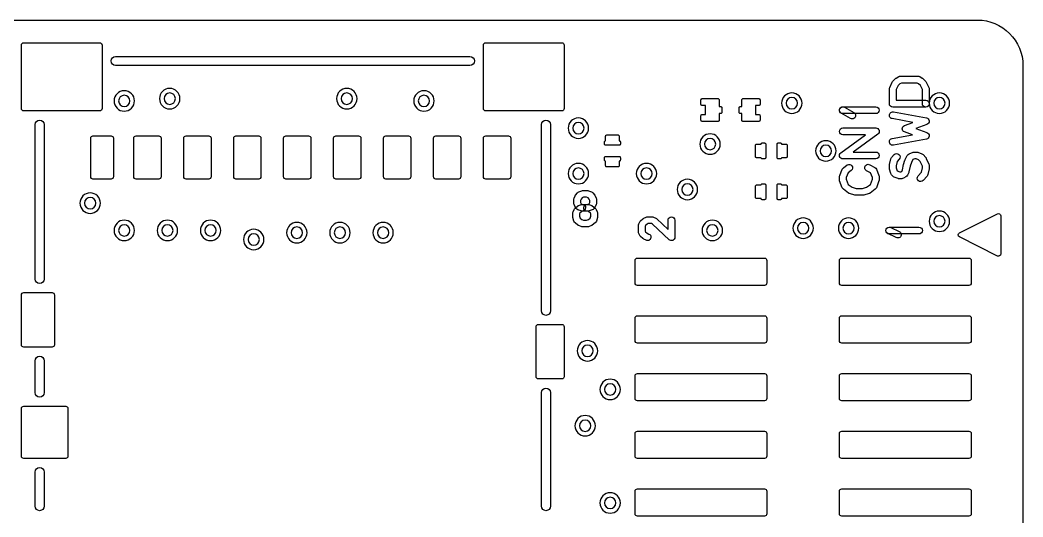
# Model space of a CAD drawing. Extents: x 0 to 53.3, y 0 to 68.6.
# Drawn here: x 31.25 to 53.34, y 57.64 to 68.58 of the extents above; entities that cross this region are included whole.
import ezdxf

# ---------------------------------------------------------------- set-up
doc = ezdxf.new("R2010")
doc.units = 0
for name, color, linetype in [('HOLE_1_4', 7, 'CONTINUOUS'), ('NC_Resist-A', 221, 'CONTINUOUS'), ('NC_Symbol-A', 140, 'CONTINUOUS'), ('OUTLINE', 7, 'CONTINUOUS')]:
    doc.layers.add(name, color=color, linetype=linetype)

msp = doc.modelspace()

# ---------------------------------------------------------------- linework, layer by layer
at = {"layer": 'HOLE_1_4'}
for points in [[(33.675, 66.8, 1), (33.425, 66.8, 1), (33.675, 66.8)], [(34.675, 66.85, 1), (34.425, 66.85, 1), (34.675, 66.85)], [(38.575, 66.85, 1), (38.325, 66.85, 1), (38.575, 66.85)], [(40.275, 66.8, 1), (40.025, 66.8, 1), (40.275, 66.8)], [(48.375, 66.75, 1), (48.125, 66.75, 1), (48.375, 66.75)], [(51.625, 66.75, 1), (51.375, 66.75, 1), (51.625, 66.75)], [(43.675, 66.2, 1), (43.425, 66.2, 1), (43.675, 66.2)], [(46.575, 65.85, 1), (46.325, 65.85, 1), (46.575, 65.85)], [(49.125, 65.7, 1), (48.875, 65.7, 1), (49.125, 65.7)], [(43.675, 65.2, 1), (43.425, 65.2, 1), (43.675, 65.2)], [(45.175, 65.2, 1), (44.925, 65.2, 1), (45.175, 65.2)], [(46.075, 64.85, 1), (45.825, 64.85, 1), (46.075, 64.85)], [(32.925, 64.55, 1), (32.675, 64.55, 1), (32.925, 64.55)], [(51.625, 64.15, 1), (51.375, 64.15, 1), (51.625, 64.15)], [(33.675, 63.95, 1), (33.425, 63.95, 1), (33.675, 63.95)], [(34.625, 63.95, 1), (34.375, 63.95, 1), (34.625, 63.95)], [(35.575, 63.95, 1), (35.325, 63.95, 1), (35.575, 63.95)], [(46.625, 63.95, 1), (46.375, 63.95, 1), (46.625, 63.95)], [(48.625, 64, 1), (48.375, 64, 1), (48.625, 64)], [(49.625, 64, 1), (49.375, 64, 1), (49.625, 64)], [(36.525, 63.75, 1), (36.275, 63.75, 1), (36.525, 63.75)], [(37.475, 63.9, 1), (37.225, 63.9, 1), (37.475, 63.9)], [(38.425, 63.9, 1), (38.175, 63.9, 1), (38.425, 63.9)], [(39.375, 63.9, 1), (39.125, 63.9, 1), (39.375, 63.9)], [(43.875, 61.3, 1), (43.625, 61.3, 1), (43.875, 61.3)], [(44.375, 60.45, 1), (44.125, 60.45, 1), (44.375, 60.45)], [(43.825, 59.65, 1), (43.575, 59.65, 1), (43.825, 59.65)], [(44.375, 57.95, 1), (44.125, 57.95, 1), (44.375, 57.95)]]:
    msp.add_lwpolyline(points, format="xyb", close=True, dxfattribs=at)
at = {"layer": 'NC_Resist-A'}
for points in [[(33.01, 68.08, -0.414214), (33.06, 68.03), (33.06, 66.63, -0.414214), (33.01, 66.58), (31.335, 66.58, -0.414214), (31.285, 66.63), (31.285, 68.03, -0.414214), (31.335, 68.08)], [(43.185, 68.08, -0.414214), (43.235, 68.03), (43.235, 66.63, -0.414214), (43.185, 66.58), (41.51, 66.58, -0.414214), (41.46, 66.63), (41.46, 68.03, -0.414214), (41.51, 68.08)], [(33.775, 66.8, 1), (33.325, 66.8, 1), (33.775, 66.8)], [(34.775, 66.85, 1), (34.325, 66.85, 1), (34.775, 66.85)], [(38.675, 66.85, 1), (38.225, 66.85, 1), (38.675, 66.85)], [(40.375, 66.8, 1), (39.925, 66.8, 1), (40.375, 66.8)], [(48.475, 66.75, 1), (48.025, 66.75, 1), (48.475, 66.75)], [(51.725, 66.75, 1), (51.275, 66.75, 1), (51.725, 66.75)], [(46.25, 66.475, -0.414214), (46.275, 66.5), (46.35, 66.5), (46.35, 66.7), (46.275, 66.7, -0.414214), (46.25, 66.725), (46.25, 66.825, -0.414214), (46.275, 66.85), (46.625, 66.85, -0.414214), (46.65, 66.825), (46.65, 66.675), (46.6875, 66.675, -0.414214), (46.7125, 66.65), (46.7125, 66.55, -0.414214), (46.6875, 66.525), (46.65, 66.525), (46.65, 66.375, -0.414214), (46.625, 66.35), (46.275, 66.35, -0.414214), (46.25, 66.375)], [(47.55, 66.725, -0.414214), (47.525, 66.7), (47.45, 66.7), (47.45, 66.5), (47.525, 66.5, -0.414214), (47.55, 66.475), (47.55, 66.375, -0.414214), (47.525, 66.35), (47.175, 66.35, -0.414214), (47.15, 66.375), (47.15, 66.525), (47.1125, 66.525, -0.414214), (47.0875, 66.55), (47.0875, 66.65, -0.414214), (47.1125, 66.675), (47.15, 66.675), (47.15, 66.825, -0.414214), (47.175, 66.85), (47.525, 66.85, -0.414214), (47.55, 66.825)], [(43.775, 66.2, 1), (43.325, 66.2, 1), (43.775, 66.2)], [(44.15, 65.825, -0.414214), (44.125, 65.85), (44.125, 65.9, -0.414214), (44.15, 65.925), (44.15, 65.925), (44.15, 66.025, -0.414214), (44.175, 66.05), (44.425, 66.05, -0.414214), (44.45, 66.025), (44.45, 65.925), (44.45, 65.925, -0.414214), (44.475, 65.9), (44.475, 65.85, -0.414214), (44.45, 65.825)], [(46.675, 65.85, 1), (46.225, 65.85, 1), (46.675, 65.85)], [(33.31, 65.13, -0.414214), (33.26, 65.08), (32.86, 65.08, -0.414214), (32.81, 65.13), (32.81, 65.98, -0.414214), (32.86, 66.03), (33.26, 66.03, -0.414214), (33.31, 65.98)], [(34.36, 65.13, -0.414214), (34.31, 65.08), (33.81, 65.08, -0.414214), (33.76, 65.13), (33.76, 65.98, -0.414214), (33.81, 66.03), (34.31, 66.03, -0.414214), (34.36, 65.98)], [(35.46, 65.13, -0.414214), (35.41, 65.08), (34.91, 65.08, -0.414214), (34.86, 65.13), (34.86, 65.98, -0.414214), (34.91, 66.03), (35.41, 66.03, -0.414214), (35.46, 65.98)], [(36.56, 65.13, -0.414214), (36.51, 65.08), (36.01, 65.08, -0.414214), (35.96, 65.13), (35.96, 65.98, -0.414214), (36.01, 66.03), (36.51, 66.03, -0.414214), (36.56, 65.98)], [(37.66, 65.13, -0.414214), (37.61, 65.08), (37.11, 65.08, -0.414214), (37.06, 65.13), (37.06, 65.98, -0.414214), (37.11, 66.03), (37.61, 66.03, -0.414214), (37.66, 65.98)], [(38.76, 65.13, -0.414214), (38.71, 65.08), (38.21, 65.08, -0.414214), (38.16, 65.13), (38.16, 65.98, -0.414214), (38.21, 66.03), (38.71, 66.03, -0.414214), (38.76, 65.98)], [(39.86, 65.13, -0.414214), (39.81, 65.08), (39.31, 65.08, -0.414214), (39.26, 65.13), (39.26, 65.98, -0.414214), (39.31, 66.03), (39.81, 66.03, -0.414214), (39.86, 65.98)], [(40.96, 65.13, -0.414214), (40.91, 65.08), (40.41, 65.08, -0.414214), (40.36, 65.13), (40.36, 65.98, -0.414214), (40.41, 66.03), (40.91, 66.03, -0.414214), (40.96, 65.98)], [(41.46, 65.98, -0.414214), (41.51, 66.03), (42.01, 66.03, -0.414214), (42.06, 65.98), (42.06, 65.13, -0.414214), (42.01, 65.08), (41.51, 65.08, -0.414214), (41.46, 65.13)], [(47.675, 65.55, -0.414214), (47.65, 65.525), (47.6, 65.525, -0.414214), (47.575, 65.55), (47.575, 65.55), (47.475, 65.55, -0.414214), (47.45, 65.575), (47.45, 65.825, -0.414214), (47.475, 65.85), (47.575, 65.85), (47.575, 65.85, -0.414214), (47.6, 65.875), (47.65, 65.875, -0.414214), (47.675, 65.85)], [(47.925, 65.85, -0.414214), (47.95, 65.875), (48, 65.875, -0.414214), (48.025, 65.85), (48.025, 65.85), (48.125, 65.85, -0.414214), (48.15, 65.825), (48.15, 65.575, -0.414214), (48.125, 65.55), (48.025, 65.55), (48.025, 65.55, -0.414214), (48, 65.525), (47.95, 65.525, -0.414214), (47.925, 65.55)], [(49.225, 65.7, 1), (48.775, 65.7, 1), (49.225, 65.7)], [(43.775, 65.2, 1), (43.325, 65.2, 1), (43.775, 65.2)], [(44.45, 65.575, -0.414214), (44.475, 65.55), (44.475, 65.5, -0.414214), (44.45, 65.475), (44.45, 65.475), (44.45, 65.375, -0.414214), (44.425, 65.35), (44.175, 65.35, -0.414214), (44.15, 65.375), (44.15, 65.475), (44.15, 65.475, -0.414214), (44.125, 65.5), (44.125, 65.55, -0.414214), (44.15, 65.575)], [(45.275, 65.2, 1), (44.825, 65.2, 1), (45.275, 65.2)], [(46.175, 64.85, 1), (45.725, 64.85, 1), (46.175, 64.85)], [(47.675, 64.65, -0.414214), (47.65, 64.625), (47.6, 64.625, -0.414214), (47.575, 64.65), (47.575, 64.65), (47.475, 64.65, -0.414214), (47.45, 64.675), (47.45, 64.925, -0.414214), (47.475, 64.95), (47.575, 64.95), (47.575, 64.95, -0.414214), (47.6, 64.975), (47.65, 64.975, -0.414214), (47.675, 64.95)], [(47.925, 64.95, -0.414214), (47.95, 64.975), (48, 64.975, -0.414214), (48.025, 64.95), (48.025, 64.95), (48.125, 64.95, -0.414214), (48.15, 64.925), (48.15, 64.675, -0.414214), (48.125, 64.65), (48.025, 64.65), (48.025, 64.65, -0.414214), (48, 64.625), (47.95, 64.625, -0.414214), (47.925, 64.65)], [(33.025, 64.55, 1), (32.575, 64.55, 1), (33.025, 64.55)], [(51.725, 64.15, 1), (51.275, 64.15, 1), (51.725, 64.15)], [(33.775, 63.95, 1), (33.325, 63.95, 1), (33.775, 63.95)], [(34.725, 63.95, 1), (34.275, 63.95, 1), (34.725, 63.95)], [(35.675, 63.95, 1), (35.225, 63.95, 1), (35.675, 63.95)], [(37.575, 63.9, 1), (37.125, 63.9, 1), (37.575, 63.9)], [(38.525, 63.9, 1), (38.075, 63.9, 1), (38.525, 63.9)], [(39.475, 63.9, 1), (39.025, 63.9, 1), (39.475, 63.9)], [(46.725, 63.95, 1), (46.275, 63.95, 1), (46.725, 63.95)], [(48.725, 64, 1), (48.275, 64, 1), (48.725, 64)], [(49.725, 64, 1), (49.275, 64, 1), (49.725, 64)], [(36.625, 63.75, 1), (36.175, 63.75, 1), (36.625, 63.75)], [(44.85, 62.74, -0.414214), (44.8, 62.79), (44.8, 63.29, -0.414214), (44.85, 63.34), (47.65, 63.34, -0.414214), (47.7, 63.29), (47.7, 62.79, -0.414214), (47.65, 62.74)], [(49.35, 62.74, -0.414214), (49.3, 62.79), (49.3, 63.29, -0.414214), (49.35, 63.34), (52.15, 63.34, -0.414214), (52.2, 63.29), (52.2, 62.79, -0.414214), (52.15, 62.74)], [(32.01, 61.43, -0.414214), (31.96, 61.38), (31.335, 61.38, -0.414214), (31.285, 61.43), (31.285, 62.53, -0.414214), (31.335, 62.58), (31.96, 62.58, -0.414214), (32.01, 62.53)], [(44.85, 61.47, -0.414214), (44.8, 61.52), (44.8, 62.02, -0.414214), (44.85, 62.07), (47.65, 62.07, -0.414214), (47.7, 62.02), (47.7, 61.52, -0.414214), (47.65, 61.47)], [(52.15, 62.07, -0.414214), (52.2, 62.02), (52.2, 61.52, -0.414214), (52.15, 61.47), (49.35, 61.47, -0.414214), (49.3, 61.52), (49.3, 62.02, -0.414214), (49.35, 62.07)], [(43.235, 60.73, -0.414214), (43.185, 60.68), (42.67, 60.68, -0.414214), (42.62, 60.73), (42.62, 61.83, -0.414214), (42.67, 61.88), (43.185, 61.88, -0.414214), (43.235, 61.83)], [(43.975, 61.3, 1), (43.525, 61.3, 1), (43.975, 61.3)], [(44.85, 60.2, -0.414214), (44.8, 60.25), (44.8, 60.75, -0.414214), (44.85, 60.8), (47.65, 60.8, -0.414214), (47.7, 60.75), (47.7, 60.25, -0.414214), (47.65, 60.2)], [(52.15, 60.8, -0.414214), (52.2, 60.75), (52.2, 60.25, -0.414214), (52.15, 60.2), (49.35, 60.2, -0.414214), (49.3, 60.25), (49.3, 60.75, -0.414214), (49.35, 60.8)], [(44.475, 60.45, 1), (44.025, 60.45, 1), (44.475, 60.45)], [(32.31, 58.98, -0.414214), (32.26, 58.93), (31.335, 58.93, -0.414214), (31.285, 58.98), (31.285, 60.03, -0.414214), (31.335, 60.08), (32.26, 60.08, -0.414214), (32.31, 60.03)], [(43.925, 59.65, 1), (43.475, 59.65, 1), (43.925, 59.65)], [(44.85, 58.93, -0.414214), (44.8, 58.98), (44.8, 59.48, -0.414214), (44.85, 59.53), (47.65, 59.53, -0.414214), (47.7, 59.48), (47.7, 58.98, -0.414214), (47.65, 58.93)], [(52.15, 59.53, -0.414214), (52.2, 59.48), (52.2, 58.98, -0.414214), (52.15, 58.93), (49.35, 58.93, -0.414214), (49.3, 58.98), (49.3, 59.48, -0.414214), (49.35, 59.53)], [(44.475, 57.95, 1), (44.025, 57.95, 1), (44.475, 57.95)], [(47.65, 58.26, -0.414214), (47.7, 58.21), (47.7, 57.71, -0.414214), (47.65, 57.66), (44.85, 57.66, -0.414214), (44.8, 57.71), (44.8, 58.21, -0.414214), (44.85, 58.26)], [(52.15, 58.26, -0.414214), (52.2, 58.21), (52.2, 57.71, -0.414214), (52.15, 57.66), (49.35, 57.66, -0.414214), (49.3, 57.71), (49.3, 58.21, -0.414214), (49.35, 58.26)]]:
    msp.add_lwpolyline(points, format="xyb", close=True, dxfattribs=at)
at = {"layer": 'NC_Symbol-A'}
for points in [[(33.36, 67.58, -1), (33.36, 67.78), (41.16, 67.78, -1), (41.16, 67.58)], [(51.2, 66.81396, -1), (51.2, 66.66396), (50.47358, 66.66396, -0.414214), (50.39858, 66.73896), (50.39858, 67.06623, -0.113231), (50.40608, 67.09892), (50.46269, 67.21581, -0.088472), (50.47815, 67.23713), (50.53475, 67.29167, -0.065989), (50.55062, 67.30336), (50.60723, 67.33453, -0.12648), (50.6434, 67.34383), (51.03019, 67.34383, -0.126514), (51.06637, 67.33453), (51.12297, 67.30336, -0.065961), (51.13883, 67.29167), (51.19544, 67.23713, -0.088472), (51.2109, 67.21581), (51.2675, 67.09892, -0.113231), (51.275, 67.06623), (51.275, 66.73896, -1), (51.125, 66.73896), (51.125, 67.04903), (51.08173, 67.13839), (51.04191, 67.17676), (51.0109, 67.19383), (50.66268, 67.19383), (50.63167, 67.17676), (50.59186, 67.13839), (50.54858, 67.04902), (50.54858, 66.81396)], [(49.61793, 66.54327, -1), (49.54433, 66.41257), (49.33678, 66.52946, -1), (49.41038, 66.66016)], [(49.37358, 66.51981, -1), (49.37358, 66.66981), (50.1, 66.66981, -1), (50.1, 66.51981)], [(50.48704, 65.82622, -1), (50.46012, 65.97378), (50.90827, 66.05551), (50.73173, 66.11755, -0.702697), (50.73063, 66.25867), (50.91676, 66.32736), (50.46012, 66.41064, -1), (50.48704, 66.5582), (51.21346, 66.42573, -0.763141), (51.22597, 66.28159), (50.97789, 66.19003), (51.22487, 66.10323, -0.769401), (51.21346, 65.95869)], [(31.785, 62.88, -1), (31.585, 62.88), (31.585, 66.28, -1), (31.785, 66.28)], [(42.735, 66.28, -1), (42.935, 66.28), (42.935, 62.18, -1), (42.735, 62.18)], [(50.1, 65.675, -1), (50.1, 65.525), (49.37358, 65.525, -0.725784), (49.32938, 65.66059), (49.86991, 66.05487), (49.37358, 66.05487, -1), (49.37358, 66.20487), (50.1, 66.20487, -0.725784), (50.1442, 66.06928), (49.60367, 65.675)], [(50.50296, 65.61794, -1), (50.61402, 65.51712), (50.57066, 65.46936), (50.54858, 65.37211), (50.54858, 65.32929), (50.56878, 65.26259), (50.57333, 65.25757), (50.62842, 65.23734), (50.65241, 65.23734), (50.67031, 65.24719), (50.68515, 65.27989), (50.71177, 65.39713, -0.017632), (50.71313, 65.40224), (50.74143, 65.49575, -0.043373), (50.74625, 65.50781), (50.79342, 65.60131, -0.190152), (50.83453, 65.63793), (50.91943, 65.6691, -0.088201), (50.94528, 65.6737), (51.00189, 65.6737, -0.088201), (51.02774, 65.6691), (51.11264, 65.63793, -0.120979), (51.14231, 65.61795), (51.19892, 65.55561, -0.077945), (51.21169, 65.53619), (51.26829, 65.41152, -0.106935), (51.275, 65.38052), (51.275, 65.31818, -0.055853), (51.27314, 65.30158), (51.24484, 65.17691, -0.129239), (51.22722, 65.14309), (51.14231, 65.04958, -1), (51.03127, 65.15042), (51.10292, 65.22934), (51.125, 65.32659), (51.125, 65.36429), (51.07997, 65.46348), (51.04365, 65.50347), (50.98856, 65.5237), (50.95861, 65.5237), (50.91401, 65.50733), (50.88311, 65.44607), (50.85746, 65.36133), (50.82974, 65.23923, -0.05078), (50.82489, 65.22483), (50.79659, 65.1625, -0.161686), (50.76448, 65.12781), (50.70788, 65.09664, -0.126514), (50.6717, 65.08734), (50.61509, 65.08734, -0.088201), (50.58924, 65.09194), (50.50434, 65.12311, -0.121028), (50.47466, 65.1431), (50.44636, 65.17427, -0.111239), (50.43011, 65.20295), (50.4018, 65.29645, -0.073621), (50.39858, 65.31818), (50.39858, 65.38052, -0.055887), (50.40044, 65.39713), (50.42875, 65.5218, -0.129161), (50.44636, 65.5556)], [(49.4707, 65.39032, -1), (49.55948, 65.26942), (49.49176, 65.21969), (49.44858, 65.11271), (49.44858, 65.07879), (49.49258, 64.96372), (49.57719, 64.89966), (49.66674, 64.875), (49.80684, 64.875), (49.8964, 64.89966), (49.98101, 64.96372), (50.025, 65.07879), (50.025, 65.11271), (49.98384, 65.21471), (49.89401, 65.26417, -1), (49.96637, 65.39557), (50.07958, 65.33323, -0.172647), (50.11295, 65.2956), (50.16955, 65.15534, -0.096196), (50.175, 65.12727), (50.175, 65.06494, -0.091533), (50.17006, 65.03816), (50.11346, 64.8901, -0.140344), (50.08867, 64.85708), (49.97546, 64.77137, -0.095112), (49.9501, 64.75886), (49.83689, 64.72769, -0.067273), (49.81698, 64.725), (49.6566, 64.725, -0.067273), (49.63669, 64.72769), (49.52349, 64.75886, -0.095112), (49.49813, 64.77137), (49.38492, 64.85708, -0.140323), (49.36014, 64.8901), (49.30353, 65.03816, -0.091539), (49.29858, 65.06494), (49.29858, 65.12727, -0.096196), (49.30403, 65.15534), (49.36064, 65.2956, -0.13934), (49.3858, 65.32798)], [(43.76637, 64.37609, -1), (43.72453, 64.52013), (43.7865, 64.53814), (43.78519, 64.53623), (43.79903, 64.56639), (43.79903, 64.61003), (43.78636, 64.63764), (43.76368, 64.66588), (43.73113, 64.67877), (43.66627, 64.67877), (43.63372, 64.66588), (43.61104, 64.63764), (43.59838, 64.61004), (43.59838, 64.56638), (43.61221, 64.53624), (43.61246, 64.53588), (43.64762, 64.52311), (43.76299, 64.52311, -0.087308), (43.78859, 64.5186), (43.83534, 64.50162, -0.08061), (43.85632, 64.48991), (43.92061, 64.43897, -0.118196), (43.9422, 64.41146), (43.96557, 64.36052, -0.107934), (43.9724, 64.32925), (43.9724, 64.25283, -0.074355), (43.96912, 64.23089), (43.94575, 64.15448, -0.152108), (43.92061, 64.11764), (43.85632, 64.06669, -0.073376), (43.83736, 64.05574), (43.77307, 64.03027, -0.094566), (43.74545, 64.025), (43.65195, 64.025, -0.094566), (43.62433, 64.03027), (43.56004, 64.05574, -0.073405), (43.54107, 64.06669), (43.47679, 64.11764, -0.152088), (43.45166, 64.15448), (43.42828, 64.23089, -0.074355), (43.425, 64.25283), (43.425, 64.32925, -0.108008), (43.43184, 64.36054), (43.45522, 64.41148, -0.11812), (43.4768, 64.43897), (43.54108, 64.48991, -0.080626), (43.56206, 64.50163), (43.60882, 64.51861, -1), (43.66002, 64.37761), (43.6247, 64.36479), (43.58405, 64.33257), (43.575, 64.31286), (43.575, 64.26405), (43.58827, 64.22069), (43.62557, 64.19112), (43.66627, 64.175), (43.73113, 64.175), (43.77183, 64.19112), (43.80914, 64.22069), (43.8224, 64.26404), (43.8224, 64.31287), (43.81336, 64.33257), (43.7727, 64.36479), (43.74979, 64.37311), (43.63442, 64.37311, -0.087308), (43.60882, 64.37762), (43.53869, 64.40309, -0.156131), (43.50251, 64.43105), (43.48497, 64.45653, -0.043237), (43.47858, 64.46779), (43.45521, 64.51873, -0.107934), (43.44838, 64.55), (43.44838, 64.62642, -0.107934), (43.45521, 64.65769), (43.47858, 64.70863, -0.061704), (43.48827, 64.72432), (43.52918, 64.77526, -0.129998), (43.56004, 64.79803), (43.62433, 64.8235, -0.094566), (43.65195, 64.82877), (43.74545, 64.82877, -0.094566), (43.77307, 64.8235), (43.83736, 64.79803, -0.129998), (43.86822, 64.77526), (43.90913, 64.72432, -0.061629), (43.91881, 64.70865), (43.94219, 64.65771, -0.108008), (43.94903, 64.62642), (43.94903, 64.55, -0.108008), (43.94219, 64.51871), (43.91881, 64.46777, -0.043087), (43.91244, 64.45655), (43.89491, 64.43107, -0.173067), (43.85404, 64.40156)], [(52.85, 63.4309, -0.55752), (52.77764, 63.38618), (51.93944, 63.80528, -0.617992), (51.93944, 63.89472), (52.77764, 64.31382, -0.55752), (52.85, 64.2691)], [(45.10487, 63.86816, -1), (45.04229, 63.73184), (44.99135, 63.75522, -0.078189), (44.97193, 63.76812), (44.92099, 63.81487, -0.082555), (44.90584, 63.83425), (44.88037, 63.881, -0.125359), (44.87123, 63.91688), (44.87123, 64.05714, -0.125359), (44.88037, 64.09302), (44.90584, 64.13978, -0.082555), (44.92099, 64.15916), (44.97193, 64.20591, -0.078189), (44.99135, 64.21881), (45.04229, 64.24219, -0.108008), (45.07358, 64.24903), (45.17547, 64.24903, -0.107967), (45.20675, 64.2422), (45.2577, 64.21882, -0.081082), (45.27775, 64.20533), (45.525, 63.97326), (45.525, 64.17403, -1), (45.675, 64.17403), (45.675, 63.8, -0.656791), (45.54867, 63.74532), (45.18402, 64.08759), (45.15908, 64.09903), (45.08997, 64.09903), (45.06465, 64.08741), (45.0316, 64.05707), (45.02123, 64.03804), (45.02123, 63.93598), (45.0316, 63.91696), (45.06465, 63.88662)], [(50.61488, 63.92634, -1), (50.55116, 63.79054), (50.36437, 63.8782, -1), (50.42809, 64.014)], [(50.39623, 63.8711, -1), (50.39623, 64.0211), (51.05, 64.0211, -1), (51.05, 63.8711)], [(31.785, 60.38, -1), (31.585, 60.38), (31.585, 61.08, -1), (31.785, 61.08)], [(42.735, 60.38, -1), (42.935, 60.38), (42.935, 57.88, -1), (42.735, 57.88)], [(31.785, 57.88, -1), (31.585, 57.88), (31.585, 58.63, -1), (31.785, 58.63)]]:
    msp.add_lwpolyline(points, format="xyb", close=True, dxfattribs=at)
at = {"layer": 'OUTLINE'}
msp.add_lwpolyline([(2.54, 2.54), (1, 2.54, -0.414214), (0, 3.54), (0, 67.58, -0.414214), (1, 68.58), (22.44699, 68.58, 0.267948), (22.88, 68.33), (25.38, 68.33, 0.267948), (25.81301, 68.58), (52.34, 68.58, -0.414214), (53.34, 67.58), (53.34, 4.064), (51.816, 2.54), (40.386, 2.54), (38.13889, 0.29289, -0.19891), (37.43179, 0), (5.49421, 0, -0.19891), (4.78711, 0.29289)], format="xyb", close=True, dxfattribs=at)

doc.saveas('drawing.dxf')
